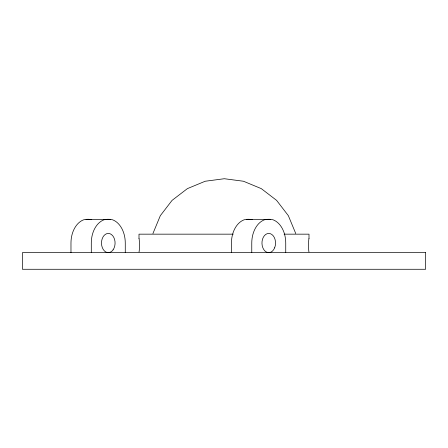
<?xml version="1.0" encoding="UTF-8"?>
<svg xmlns="http://www.w3.org/2000/svg" width="448" height="448" viewBox="0 0 448 448"><rect width="100%" height="100%" fill="white"/><g stroke="black" fill="none" stroke-linecap="round" stroke-linejoin="round"><path stroke-width="0.67" d="M152.942 233.514L160.322 215.684L172.071 200.374L187.382 188.63L205.206 181.244L224.336 178.724L243.471 181.244L261.296 188.63L276.606 200.374L288.35 215.684L295.736 233.514M85.977 219.38L110.27 219.38M246.445 219.38L270.738 219.38M233.229 234.164L138.998 234.164L138.998 238.599M284.105 234.164L309.002 234.164L309.002 238.599M285.74 252.644L285.74 243.034A24.024 16.985 -90 0 0 273.151 219.828A34.614 24.478 -90 0 0 264.354 219.828A24.024 16.985 -90 0 0 251.765 243.034L251.765 252.644M231.442 252.644L231.442 243.034A24.024 16.985 -90 0 1 244.031 219.828A34.614 24.478 -90 0 1 252.224 219.688M125.272 252.644L125.272 243.034A24.024 16.985 -90 0 0 112.683 219.828A34.614 24.478 -90 0 0 103.891 219.828A24.024 16.985 -90 0 0 91.297 243.034L91.297 252.644M70.974 252.644L70.974 243.034A24.024 16.985 -90 0 1 83.563 219.828A34.614 24.478 -90 0 1 91.762 219.688M309.002 251.91A6.658 0.437 -90 0 1 308.566 245.252A6.658 0.437 -90 0 1 309.002 238.594M138.998 238.594A6.658 0.437 -90 0 1 139.434 245.252A6.658 0.437 -90 0 1 138.998 251.91M425.6 252.644L22.4 252.644L22.4 269.276L425.6 269.276L425.6 252.644M113.092 249.827A9.61 6.793 -90 0 0 110.046 233.75A9.61 6.793 -90 0 0 101.724 245.521A9.61 6.793 -90 0 0 113.092 249.827M274.635 247.839A9.61 6.793 -90 0 0 268.75 233.425A9.61 6.793 -90 0 0 262.87 247.839A9.61 6.793 -90 0 0 274.635 247.839"/></g></svg>
